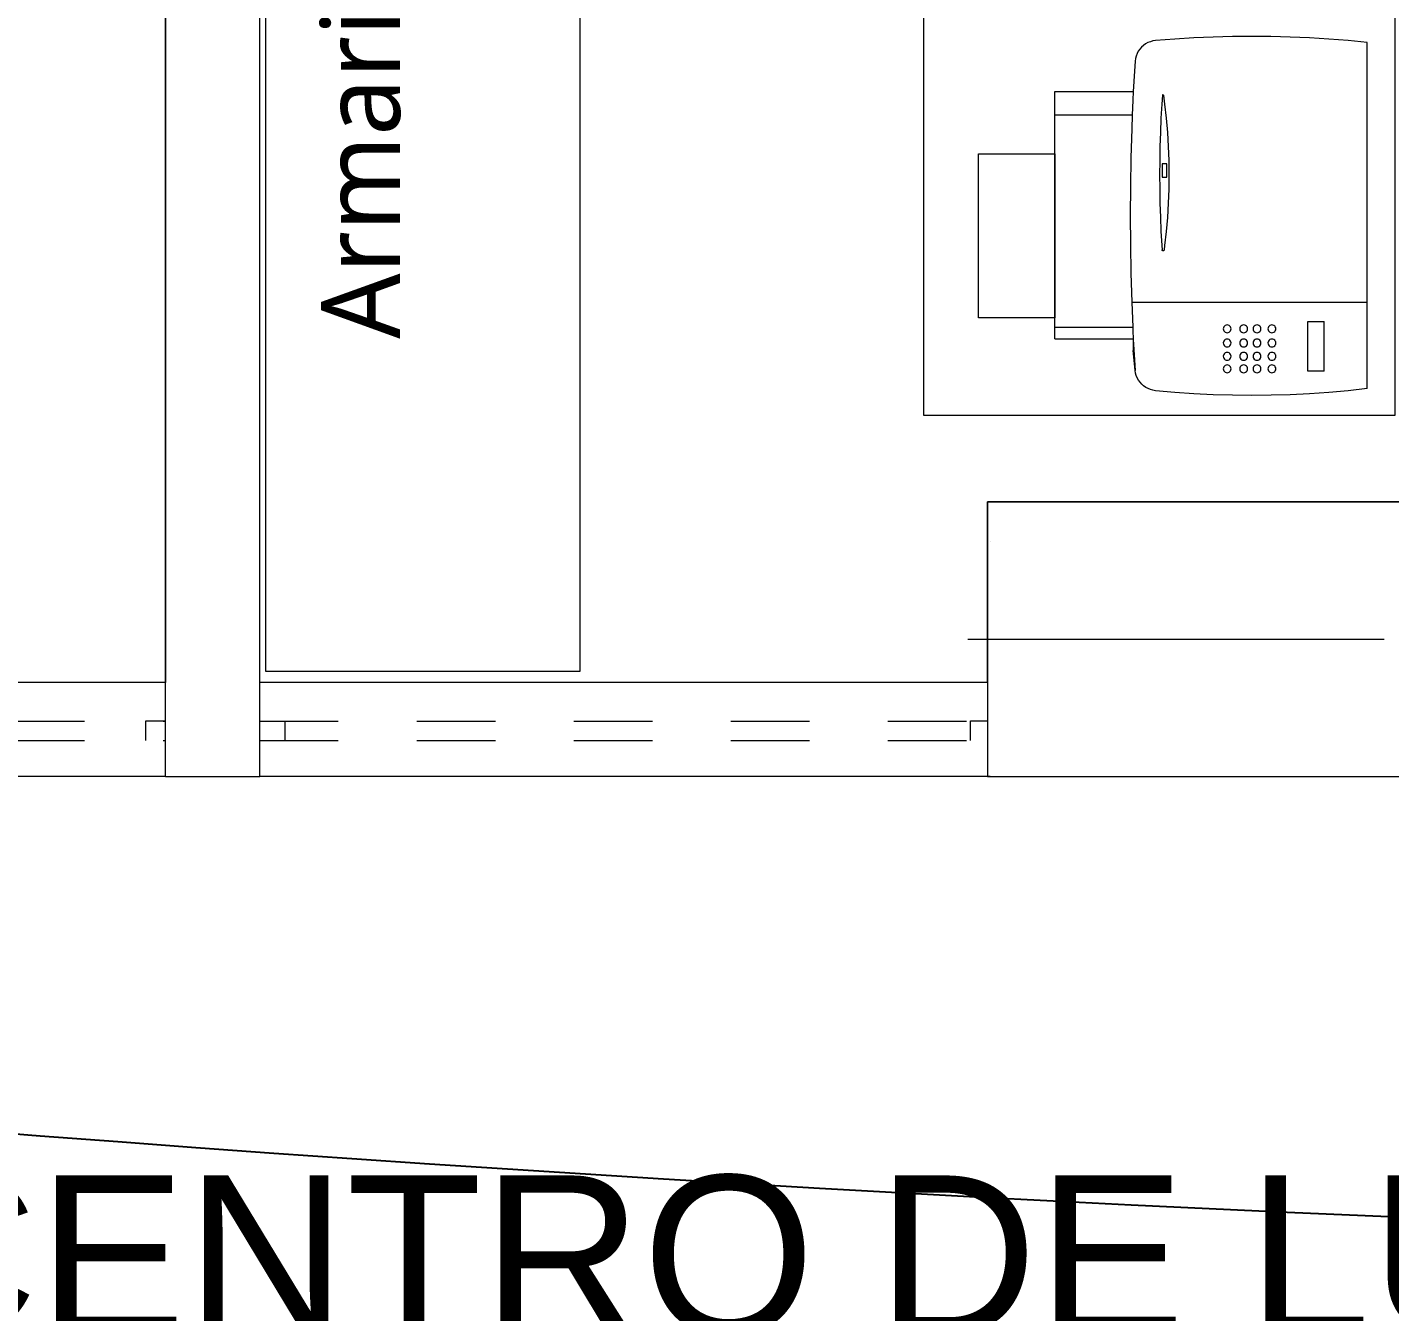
# Model space of a CAD drawing. Header units: metres. Extents: x -17 to 101, y 0 to 79.
# Drawn here: x 9.546 to 11.281, y 22.152 to 23.789 of the extents above; entities that cross this region are included whole.
import ezdxf
from ezdxf import colors
from ezdxf.entities.mleader import LeaderData, LeaderLine
from ezdxf.math import Vec2, Vec3

# ---------------------------------------------------------------- set-up
doc = ezdxf.new("R2010")
doc.units = ezdxf.units.M
doc.linetypes.add('CONTINUA', pattern=[0])
doc.linetypes.add('DASHED2', pattern=[0.375, 0.25, -0.125])
doc.layers.add('ALUMBRADO', color=1, linetype='Continuous', lineweight=30)
doc.layers.add('Cotas varias El', color=253, linetype='Continuous', lineweight=13)
doc.styles.add('Generales', font='trebuc.ttf', dxfattribs={"height": 0.1})
doc.styles.add('Textos pisos', font='arial.ttf', dxfattribs={"height": 0.1})

# ---------------------------------------------------------------- blocks, each defined once
blk = doc.blocks.new('_DOTBLANK')
at = {"color": 0, "linetype": 'ByBlock'}
blk.add_line((-0.5, 0), (-1, 0), dxfattribs=at)
blk.add_circle((0, 0), 0.5, dxfattribs=at)

msp = doc.modelspace()

# ---------------------------------------------------------------- linework, layer by layer
at = {"layer": 'ALUMBRADO', "linetype": 'CONTINUA', "lineweight": 25}
msp.add_arc((13.4689, 73.0698), 50.8438, 263.01287, 277.36143, dxfattribs=at)
at = {"layer": 'Cotas varias El'}
for p, q in [((11.0069, 23.7736), (10.9824, 23.7717)), ((11.0314, 23.7752), (11.0069, 23.7736)), ((11.0559, 23.7762), (11.0314, 23.7752)), ((11.0805, 23.7769), (11.0559, 23.7762)), ((11.105, 23.7771), (11.0805, 23.7769)), ((11.1295, 23.7769), (11.105, 23.7771)), ((11.1541, 23.7762), (11.1295, 23.7769)), ((11.1786, 23.7752), (11.1541, 23.7762)), ((11.2031, 23.7736), (11.1786, 23.7752)), ((11.2276, 23.7717), (11.2031, 23.7736)), ((10.959, 23.7551), (10.9577, 23.752)), ((10.9605, 23.7581), (10.959, 23.7551)), ((10.9624, 23.7608), (10.9605, 23.7581)), ((10.9646, 23.7633), (10.9624, 23.7608)), ((10.9671, 23.7655), (10.9646, 23.7633)), ((10.9699, 23.7675), (10.9671, 23.7655)), ((10.9728, 23.7691), (10.9699, 23.7675)), ((10.9759, 23.7703), (10.9728, 23.7691)), ((10.9791, 23.7712), (10.9759, 23.7703)), ((10.9824, 23.7717), (10.9791, 23.7712)), ((11.252, 23.7693), (11.2276, 23.7717)), ((11.252, 23.4385), (11.252, 23.7693)), ((10.9564, 23.7455), (10.9556, 23.7326)), ((10.9569, 23.7488), (10.9564, 23.7455)), ((10.9577, 23.752), (10.9569, 23.7488)), ((10.9556, 23.7326), (10.9542, 23.7067)), ((10.8542, 23.6767), (10.8542, 23.7067)), ((10.8542, 23.7067), (10.9542, 23.7067)), ((10.9542, 23.7067), (10.9536, 23.6958)), ((10.9536, 23.6958), (10.9528, 23.6767)), ((10.9904, 23.6907), (10.9894, 23.6727)), ((10.9912, 23.702), (10.9904, 23.6907)), ((10.9913, 23.7023), (10.9912, 23.7021)), ((10.9912, 23.7021), (10.9912, 23.702)), ((10.9914, 23.7024), (10.9913, 23.7023)), ((10.9916, 23.7024), (10.9914, 23.7024)), ((10.9917, 23.7025), (10.9916, 23.7024)), ((10.9919, 23.7025), (10.9917, 23.7025)), ((10.992, 23.7025), (10.9919, 23.7025)), ((10.9922, 23.7024), (10.992, 23.7025)), ((10.9923, 23.7024), (10.9922, 23.7024)), ((10.9924, 23.7023), (10.9923, 23.7024)), ((10.9925, 23.7021), (10.9924, 23.7023)), ((10.9926, 23.702), (10.9925, 23.7021)), ((10.9926, 23.702), (10.9941, 23.6908)), ((10.9941, 23.6908), (10.9961, 23.6728)), ((10.8542, 23.6273), (10.8542, 23.6767)), ((10.9528, 23.6767), (10.8542, 23.6767)), ((10.9528, 23.6767), (10.9521, 23.6591)), ((10.9894, 23.6727), (10.9886, 23.6547)), ((10.9961, 23.6728), (10.9976, 23.6548)), ((10.9521, 23.6591), (10.951, 23.6223)), ((10.9886, 23.6547), (10.9881, 23.6367)), ((10.9976, 23.6548), (10.9987, 23.6368)), ((10.9881, 23.6367), (10.9878, 23.6187)), ((10.9987, 23.6368), (10.9994, 23.6188)), ((10.7572, 23.4183), (10.7572, 23.6273)), ((10.7572, 23.6273), (10.8241, 23.6273)), ((10.8241, 23.6273), (10.8542, 23.6273)), ((10.8542, 23.6273), (10.8542, 23.4183)), ((10.8542, 23.4183), (10.8542, 23.6273)), ((10.951, 23.6223), (10.9504, 23.5856)), ((10.9878, 23.6187), (10.9876, 23.6007)), ((10.9994, 23.6188), (10.9996, 23.6007)), ((10.9876, 23.6007), (10.9878, 23.5827)), ((10.991, 23.6146), (10.991, 23.5976)), ((10.997, 23.6146), (10.991, 23.6146)), ((10.997, 23.5976), (10.997, 23.6146)), ((10.9996, 23.6007), (10.9994, 23.5826)), ((10.9504, 23.5856), (10.9502, 23.5488)), ((10.9878, 23.5827), (10.9881, 23.5647)), ((10.991, 23.5976), (10.997, 23.5976)), ((10.9994, 23.5826), (10.9987, 23.5646)), ((10.9881, 23.5647), (10.9886, 23.5467)), ((10.9987, 23.5646), (10.9976, 23.5465)), ((10.9502, 23.5488), (10.9504, 23.512)), ((10.9886, 23.5467), (10.9894, 23.5287)), ((10.9976, 23.5465), (10.9961, 23.5285)), ((10.9504, 23.512), (10.951, 23.4752)), ((10.9894, 23.5287), (10.9904, 23.5107)), ((10.9961, 23.5285), (10.9941, 23.5106)), ((10.9904, 23.5107), (10.9908, 23.505)), ((10.9909, 23.5046), (10.9908, 23.505)), ((10.991, 23.5043), (10.9909, 23.5046)), ((10.9912, 23.5041), (10.991, 23.5043)), ((10.9915, 23.5039), (10.9912, 23.5041)), ((10.9918, 23.5038), (10.9915, 23.5039)), ((10.9922, 23.5038), (10.9918, 23.5038)), ((10.9925, 23.5038), (10.9922, 23.5038)), ((10.9928, 23.504), (10.9925, 23.5038)), ((10.993, 23.5042), (10.9928, 23.504)), ((10.9932, 23.5045), (10.993, 23.5042)), ((10.9933, 23.5048), (10.9932, 23.5045)), ((10.9941, 23.5106), (10.9933, 23.5051)), ((10.9933, 23.5051), (10.9933, 23.5048)), ((10.951, 23.4752), (10.9521, 23.4385)), ((10.9521, 23.4385), (11.252, 23.4385)), ((10.9521, 23.4385), (10.9534, 23.4067)), ((11.252, 23.3283), (11.252, 23.4385)), ((10.8241, 23.4183), (10.7572, 23.4183)), ((10.8542, 23.4183), (10.8241, 23.4183)), ((10.8542, 23.4067), (10.8542, 23.4183)), ((11.0702, 23.4079), (11.0694, 23.4069)), ((11.0712, 23.4087), (11.0702, 23.4079)), ((11.0724, 23.4092), (11.0712, 23.4087)), ((11.0737, 23.4094), (11.0724, 23.4092)), ((11.075, 23.4092), (11.0737, 23.4094)), ((11.0762, 23.4087), (11.075, 23.4092)), ((11.0772, 23.4079), (11.0762, 23.4087)), ((11.078, 23.4069), (11.0772, 23.4079)), ((11.0912, 23.4079), (11.0904, 23.4069)), ((11.0922, 23.4087), (11.0912, 23.4079)), ((11.0934, 23.4092), (11.0922, 23.4087)), ((11.0947, 23.4094), (11.0934, 23.4092)), ((11.096, 23.4092), (11.0947, 23.4094)), ((11.0972, 23.4087), (11.096, 23.4092)), ((11.0982, 23.4079), (11.0972, 23.4087)), ((11.099, 23.4069), (11.0982, 23.4079)), ((11.1082, 23.4079), (11.1074, 23.4069)), ((11.1092, 23.4087), (11.1082, 23.4079)), ((11.1104, 23.4092), (11.1092, 23.4087)), ((11.1117, 23.4094), (11.1104, 23.4092)), ((11.113, 23.4092), (11.1117, 23.4094)), ((11.1142, 23.4087), (11.113, 23.4092)), ((11.1152, 23.4079), (11.1142, 23.4087)), ((11.116, 23.4069), (11.1152, 23.4079)), ((11.1272, 23.4079), (11.1264, 23.4069)), ((11.1282, 23.4087), (11.1272, 23.4079)), ((11.1294, 23.4092), (11.1282, 23.4087)), ((11.1307, 23.4094), (11.1294, 23.4092)), ((11.132, 23.4092), (11.1307, 23.4094)), ((11.1332, 23.4087), (11.132, 23.4092)), ((11.1342, 23.4079), (11.1332, 23.4087)), ((11.135, 23.4069), (11.1342, 23.4079)), ((11.1763, 23.4137), (11.1973, 23.4137)), ((11.1763, 23.3507), (11.1763, 23.4137)), ((11.1973, 23.3507), (11.1973, 23.4137)), ((10.8542, 23.4067), (10.9534, 23.4067)), ((10.8542, 23.3917), (10.8542, 23.4067)), ((10.8542, 23.3917), (10.9542, 23.3917)), ((10.9534, 23.4067), (10.9536, 23.4017)), ((10.9536, 23.4017), (10.9542, 23.3917)), ((10.9542, 23.3917), (10.9542, 23.3908)), ((10.9542, 23.3908), (10.9542, 23.3767)), ((10.9542, 23.3908), (10.9556, 23.365)), ((11.0689, 23.4057), (11.0687, 23.4044)), ((11.0687, 23.4044), (11.0689, 23.4031)), ((11.0694, 23.4069), (11.0689, 23.4057)), ((11.0689, 23.4031), (11.0694, 23.4019)), ((11.0694, 23.4019), (11.0702, 23.4009)), ((11.0702, 23.4009), (11.0712, 23.4001)), ((11.0712, 23.3907), (11.0702, 23.3899)), ((11.0712, 23.4001), (11.0724, 23.3996)), ((11.0724, 23.3912), (11.0712, 23.3907)), ((11.0724, 23.3996), (11.0737, 23.3994)), ((11.0737, 23.3914), (11.0724, 23.3912)), ((11.0737, 23.3994), (11.075, 23.3996)), ((11.075, 23.3912), (11.0737, 23.3914)), ((11.075, 23.3996), (11.0762, 23.4001)), ((11.0762, 23.3907), (11.075, 23.3912)), ((11.0762, 23.4001), (11.0772, 23.4009)), ((11.0772, 23.3899), (11.0762, 23.3907)), ((11.0772, 23.4009), (11.078, 23.4019)), ((11.0785, 23.4057), (11.078, 23.4069)), ((11.078, 23.4019), (11.0785, 23.4031)), ((11.0787, 23.4044), (11.0785, 23.4057)), ((11.0785, 23.4031), (11.0787, 23.4044)), ((11.0899, 23.4057), (11.0897, 23.4044)), ((11.0897, 23.4044), (11.0899, 23.4031)), ((11.0904, 23.4069), (11.0899, 23.4057)), ((11.0899, 23.4031), (11.0904, 23.4019)), ((11.0904, 23.4019), (11.0912, 23.4009)), ((11.0912, 23.4009), (11.0922, 23.4001)), ((11.0922, 23.3907), (11.0912, 23.3899)), ((11.0922, 23.4001), (11.0934, 23.3996)), ((11.0934, 23.3912), (11.0922, 23.3907)), ((11.0934, 23.3996), (11.0947, 23.3994)), ((11.0947, 23.3914), (11.0934, 23.3912)), ((11.0947, 23.3994), (11.096, 23.3996)), ((11.096, 23.3912), (11.0947, 23.3914)), ((11.096, 23.3996), (11.0972, 23.4001)), ((11.0972, 23.3907), (11.096, 23.3912)), ((11.0972, 23.4001), (11.0982, 23.4009)), ((11.0982, 23.3899), (11.0972, 23.3907)), ((11.0982, 23.4009), (11.099, 23.4019)), ((11.0995, 23.4057), (11.099, 23.4069)), ((11.099, 23.4019), (11.0995, 23.4031)), ((11.0997, 23.4044), (11.0995, 23.4057)), ((11.0995, 23.4031), (11.0997, 23.4044)), ((11.1069, 23.4057), (11.1067, 23.4044)), ((11.1067, 23.4044), (11.1069, 23.4031)), ((11.1074, 23.4069), (11.1069, 23.4057)), ((11.1069, 23.4031), (11.1074, 23.4019)), ((11.1074, 23.4019), (11.1082, 23.4009)), ((11.1082, 23.4009), (11.1092, 23.4001)), ((11.1092, 23.3907), (11.1082, 23.3899)), ((11.1092, 23.4001), (11.1104, 23.3996)), ((11.1104, 23.3912), (11.1092, 23.3907)), ((11.1104, 23.3996), (11.1117, 23.3994)), ((11.1117, 23.3914), (11.1104, 23.3912)), ((11.1117, 23.3994), (11.113, 23.3996)), ((11.113, 23.3912), (11.1117, 23.3914)), ((11.113, 23.3996), (11.1142, 23.4001)), ((11.1142, 23.3907), (11.113, 23.3912)), ((11.1142, 23.4001), (11.1152, 23.4009)), ((11.1152, 23.3899), (11.1142, 23.3907)), ((11.1152, 23.4009), (11.116, 23.4019)), ((11.1165, 23.4057), (11.116, 23.4069)), ((11.116, 23.4019), (11.1165, 23.4031)), ((11.1167, 23.4044), (11.1165, 23.4057)), ((11.1165, 23.4031), (11.1167, 23.4044)), ((11.1259, 23.4057), (11.1257, 23.4044)), ((11.1257, 23.4044), (11.1259, 23.4031)), ((11.1264, 23.4069), (11.1259, 23.4057)), ((11.1259, 23.4031), (11.1264, 23.4019)), ((11.1264, 23.4019), (11.1272, 23.4009)), ((11.1272, 23.4009), (11.1282, 23.4001)), ((11.1282, 23.3907), (11.1272, 23.3899)), ((11.1282, 23.4001), (11.1294, 23.3996)), ((11.1294, 23.3912), (11.1282, 23.3907)), ((11.1294, 23.3996), (11.1307, 23.3994)), ((11.1307, 23.3914), (11.1294, 23.3912)), ((11.1307, 23.3994), (11.132, 23.3996)), ((11.132, 23.3912), (11.1307, 23.3914)), ((11.132, 23.3996), (11.1332, 23.4001)), ((11.1332, 23.3907), (11.132, 23.3912)), ((11.1332, 23.4001), (11.1342, 23.4009)), ((11.1342, 23.3899), (11.1332, 23.3907)), ((11.1342, 23.4009), (11.135, 23.4019)), ((11.1355, 23.4057), (11.135, 23.4069)), ((11.135, 23.4019), (11.1355, 23.4031)), ((11.1357, 23.4044), (11.1355, 23.4057)), ((11.1355, 23.4031), (11.1357, 23.4044)), ((10.9565, 23.3513), (10.9542, 23.3767)), ((11.0689, 23.3877), (11.0687, 23.3864)), ((11.0687, 23.3864), (11.0689, 23.3851)), ((11.0694, 23.3889), (11.0689, 23.3877)), ((11.0689, 23.3851), (11.0694, 23.3839)), ((11.0702, 23.3899), (11.0694, 23.3889)), ((11.0694, 23.3839), (11.0702, 23.3829)), ((11.0702, 23.3829), (11.0712, 23.3821)), ((11.0712, 23.3737), (11.0702, 23.3729)), ((11.0712, 23.3821), (11.0724, 23.3816)), ((11.0724, 23.3742), (11.0712, 23.3737)), ((11.0724, 23.3816), (11.0737, 23.3814)), ((11.0737, 23.3744), (11.0724, 23.3742)), ((11.0737, 23.3814), (11.075, 23.3816)), ((11.075, 23.3742), (11.0737, 23.3744)), ((11.075, 23.3816), (11.0762, 23.3821)), ((11.0762, 23.3737), (11.075, 23.3742)), ((11.0762, 23.3821), (11.0772, 23.3829)), ((11.0772, 23.3729), (11.0762, 23.3737)), ((11.078, 23.3889), (11.0772, 23.3899)), ((11.0772, 23.3829), (11.078, 23.3839)), ((11.0785, 23.3877), (11.078, 23.3889)), ((11.078, 23.3839), (11.0785, 23.3851)), ((11.0787, 23.3864), (11.0785, 23.3877)), ((11.0785, 23.3851), (11.0787, 23.3864)), ((11.0899, 23.3877), (11.0897, 23.3864)), ((11.0897, 23.3864), (11.0899, 23.3851)), ((11.0904, 23.3889), (11.0899, 23.3877)), ((11.0899, 23.3851), (11.0904, 23.3839)), ((11.0912, 23.3899), (11.0904, 23.3889)), ((11.0904, 23.3839), (11.0912, 23.3829)), ((11.0912, 23.3829), (11.0922, 23.3821)), ((11.0922, 23.3737), (11.0912, 23.3729)), ((11.0922, 23.3821), (11.0934, 23.3816)), ((11.0934, 23.3742), (11.0922, 23.3737)), ((11.0934, 23.3816), (11.0947, 23.3814)), ((11.0947, 23.3744), (11.0934, 23.3742)), ((11.0947, 23.3814), (11.096, 23.3816)), ((11.096, 23.3742), (11.0947, 23.3744)), ((11.096, 23.3816), (11.0972, 23.3821)), ((11.0972, 23.3737), (11.096, 23.3742)), ((11.0972, 23.3821), (11.0982, 23.3829)), ((11.0982, 23.3729), (11.0972, 23.3737)), ((11.099, 23.3889), (11.0982, 23.3899)), ((11.0982, 23.3829), (11.099, 23.3839)), ((11.0995, 23.3877), (11.099, 23.3889)), ((11.099, 23.3839), (11.0995, 23.3851)), ((11.0997, 23.3864), (11.0995, 23.3877)), ((11.0995, 23.3851), (11.0997, 23.3864)), ((11.1069, 23.3877), (11.1067, 23.3864)), ((11.1067, 23.3864), (11.1069, 23.3851)), ((11.1074, 23.3889), (11.1069, 23.3877)), ((11.1069, 23.3851), (11.1074, 23.3839)), ((11.1082, 23.3899), (11.1074, 23.3889)), ((11.1074, 23.3839), (11.1082, 23.3829)), ((11.1082, 23.3829), (11.1092, 23.3821)), ((11.1092, 23.3737), (11.1082, 23.3729)), ((11.1092, 23.3821), (11.1104, 23.3816)), ((11.1104, 23.3742), (11.1092, 23.3737)), ((11.1104, 23.3816), (11.1117, 23.3814)), ((11.1117, 23.3744), (11.1104, 23.3742)), ((11.1117, 23.3814), (11.113, 23.3816)), ((11.113, 23.3742), (11.1117, 23.3744)), ((11.113, 23.3816), (11.1142, 23.3821)), ((11.1142, 23.3737), (11.113, 23.3742)), ((11.1142, 23.3821), (11.1152, 23.3829)), ((11.1152, 23.3729), (11.1142, 23.3737)), ((11.116, 23.3889), (11.1152, 23.3899)), ((11.1152, 23.3829), (11.116, 23.3839)), ((11.1165, 23.3877), (11.116, 23.3889)), ((11.116, 23.3839), (11.1165, 23.3851)), ((11.1167, 23.3864), (11.1165, 23.3877)), ((11.1165, 23.3851), (11.1167, 23.3864)), ((11.1259, 23.3877), (11.1257, 23.3864)), ((11.1257, 23.3864), (11.1259, 23.3851)), ((11.1264, 23.3889), (11.1259, 23.3877)), ((11.1259, 23.3851), (11.1264, 23.3839)), ((11.1272, 23.3899), (11.1264, 23.3889)), ((11.1264, 23.3839), (11.1272, 23.3829)), ((11.1272, 23.3829), (11.1282, 23.3821)), ((11.1282, 23.3737), (11.1272, 23.3729)), ((11.1282, 23.3821), (11.1294, 23.3816)), ((11.1294, 23.3742), (11.1282, 23.3737)), ((11.1294, 23.3816), (11.1307, 23.3814)), ((11.1307, 23.3744), (11.1294, 23.3742)), ((11.1307, 23.3814), (11.132, 23.3816)), ((11.132, 23.3742), (11.1307, 23.3744)), ((11.132, 23.3816), (11.1332, 23.3821)), ((11.1332, 23.3737), (11.132, 23.3742)), ((11.1332, 23.3821), (11.1342, 23.3829)), ((11.1342, 23.3729), (11.1332, 23.3737)), ((11.135, 23.3889), (11.1342, 23.3899)), ((11.1342, 23.3829), (11.135, 23.3839)), ((11.1355, 23.3877), (11.135, 23.3889)), ((11.135, 23.3839), (11.1355, 23.3851)), ((11.1357, 23.3864), (11.1355, 23.3877)), ((11.1355, 23.3851), (11.1357, 23.3864)), ((10.9556, 23.365), (10.9565, 23.3513)), ((11.0689, 23.3707), (11.0687, 23.3694)), ((11.0687, 23.3694), (11.0689, 23.3681)), ((11.0694, 23.3719), (11.0689, 23.3707)), ((11.0689, 23.3681), (11.0694, 23.3669)), ((11.0694, 23.3559), (11.0689, 23.3547)), ((11.0702, 23.3729), (11.0694, 23.3719)), ((11.0694, 23.3669), (11.0702, 23.3659)), ((11.0702, 23.3569), (11.0694, 23.3559)), ((11.0702, 23.3659), (11.0712, 23.3651)), ((11.0712, 23.3577), (11.0702, 23.3569)), ((11.0712, 23.3651), (11.0724, 23.3646)), ((11.0724, 23.3582), (11.0712, 23.3577)), ((11.0724, 23.3646), (11.0737, 23.3644)), ((11.0737, 23.3584), (11.0724, 23.3582)), ((11.0737, 23.3644), (11.075, 23.3646)), ((11.075, 23.3582), (11.0737, 23.3584)), ((11.075, 23.3646), (11.0762, 23.3651)), ((11.0762, 23.3577), (11.075, 23.3582)), ((11.0762, 23.3651), (11.0772, 23.3659)), ((11.0772, 23.3569), (11.0762, 23.3577)), ((11.078, 23.3719), (11.0772, 23.3729)), ((11.0772, 23.3659), (11.078, 23.3669)), ((11.078, 23.3559), (11.0772, 23.3569)), ((11.0785, 23.3707), (11.078, 23.3719)), ((11.078, 23.3669), (11.0785, 23.3681)), ((11.0785, 23.3547), (11.078, 23.3559)), ((11.0787, 23.3694), (11.0785, 23.3707)), ((11.0785, 23.3681), (11.0787, 23.3694)), ((11.0899, 23.3707), (11.0897, 23.3694)), ((11.0897, 23.3694), (11.0899, 23.3681)), ((11.0904, 23.3719), (11.0899, 23.3707)), ((11.0899, 23.3681), (11.0904, 23.3669)), ((11.0904, 23.3559), (11.0899, 23.3547)), ((11.0912, 23.3729), (11.0904, 23.3719)), ((11.0904, 23.3669), (11.0912, 23.3659)), ((11.0912, 23.3569), (11.0904, 23.3559)), ((11.0912, 23.3659), (11.0922, 23.3651)), ((11.0922, 23.3577), (11.0912, 23.3569)), ((11.0922, 23.3651), (11.0934, 23.3646)), ((11.0934, 23.3582), (11.0922, 23.3577)), ((11.0934, 23.3646), (11.0947, 23.3644)), ((11.0947, 23.3584), (11.0934, 23.3582)), ((11.0947, 23.3644), (11.096, 23.3646)), ((11.096, 23.3582), (11.0947, 23.3584)), ((11.096, 23.3646), (11.0972, 23.3651)), ((11.0972, 23.3577), (11.096, 23.3582)), ((11.0972, 23.3651), (11.0982, 23.3659)), ((11.0982, 23.3569), (11.0972, 23.3577)), ((11.099, 23.3719), (11.0982, 23.3729)), ((11.0982, 23.3659), (11.099, 23.3669)), ((11.099, 23.3559), (11.0982, 23.3569)), ((11.0995, 23.3707), (11.099, 23.3719)), ((11.099, 23.3669), (11.0995, 23.3681)), ((11.0995, 23.3547), (11.099, 23.3559)), ((11.0997, 23.3694), (11.0995, 23.3707)), ((11.0995, 23.3681), (11.0997, 23.3694)), ((11.1069, 23.3707), (11.1067, 23.3694)), ((11.1067, 23.3694), (11.1069, 23.3681)), ((11.1074, 23.3719), (11.1069, 23.3707)), ((11.1069, 23.3681), (11.1074, 23.3669)), ((11.1074, 23.3559), (11.1069, 23.3547)), ((11.1082, 23.3729), (11.1074, 23.3719)), ((11.1074, 23.3669), (11.1082, 23.3659)), ((11.1082, 23.3569), (11.1074, 23.3559)), ((11.1082, 23.3659), (11.1092, 23.3651)), ((11.1092, 23.3577), (11.1082, 23.3569)), ((11.1092, 23.3651), (11.1104, 23.3646)), ((11.1104, 23.3582), (11.1092, 23.3577)), ((11.1104, 23.3646), (11.1117, 23.3644)), ((11.1117, 23.3584), (11.1104, 23.3582)), ((11.1117, 23.3644), (11.113, 23.3646)), ((11.113, 23.3582), (11.1117, 23.3584)), ((11.113, 23.3646), (11.1142, 23.3651)), ((11.1142, 23.3577), (11.113, 23.3582)), ((11.1142, 23.3651), (11.1152, 23.3659)), ((11.1152, 23.3569), (11.1142, 23.3577)), ((11.116, 23.3719), (11.1152, 23.3729)), ((11.1152, 23.3659), (11.116, 23.3669)), ((11.116, 23.3559), (11.1152, 23.3569)), ((11.1165, 23.3707), (11.116, 23.3719)), ((11.116, 23.3669), (11.1165, 23.3681)), ((11.1165, 23.3547), (11.116, 23.3559)), ((11.1167, 23.3694), (11.1165, 23.3707)), ((11.1165, 23.3681), (11.1167, 23.3694)), ((11.1259, 23.3707), (11.1257, 23.3694)), ((11.1257, 23.3694), (11.1259, 23.3681)), ((11.1264, 23.3719), (11.1259, 23.3707)), ((11.1259, 23.3681), (11.1264, 23.3669)), ((11.1264, 23.3559), (11.1259, 23.3547)), ((11.1272, 23.3729), (11.1264, 23.3719)), ((11.1264, 23.3669), (11.1272, 23.3659)), ((11.1272, 23.3569), (11.1264, 23.3559)), ((11.1272, 23.3659), (11.1282, 23.3651)), ((11.1282, 23.3577), (11.1272, 23.3569)), ((11.1282, 23.3651), (11.1294, 23.3646)), ((11.1294, 23.3582), (11.1282, 23.3577)), ((11.1294, 23.3646), (11.1307, 23.3644)), ((11.1307, 23.3584), (11.1294, 23.3582)), ((11.1307, 23.3644), (11.132, 23.3646)), ((11.132, 23.3582), (11.1307, 23.3584)), ((11.132, 23.3646), (11.1332, 23.3651)), ((11.1332, 23.3577), (11.132, 23.3582)), ((11.1332, 23.3651), (11.1342, 23.3659)), ((11.1342, 23.3569), (11.1332, 23.3577)), ((11.135, 23.3719), (11.1342, 23.3729)), ((11.1342, 23.3659), (11.135, 23.3669)), ((11.135, 23.3559), (11.1342, 23.3569)), ((11.1355, 23.3707), (11.135, 23.3719)), ((11.135, 23.3669), (11.1355, 23.3681)), ((11.1355, 23.3547), (11.135, 23.3559)), ((11.1357, 23.3694), (11.1355, 23.3707)), ((11.1355, 23.3681), (11.1357, 23.3694)), ((10.957, 23.3481), (10.9565, 23.3513)), ((10.9579, 23.3449), (10.957, 23.3481)), ((10.9592, 23.3419), (10.9579, 23.3449)), ((10.9608, 23.339), (10.9592, 23.3419)), ((10.9627, 23.3363), (10.9608, 23.339)), ((11.0689, 23.3547), (11.0687, 23.3534)), ((11.0687, 23.3534), (11.0689, 23.3521)), ((11.0689, 23.3521), (11.0694, 23.3509)), ((11.0694, 23.3509), (11.0702, 23.3499)), ((11.0702, 23.3499), (11.0712, 23.3491)), ((11.0712, 23.3491), (11.0724, 23.3486)), ((11.0724, 23.3486), (11.0737, 23.3484)), ((11.0737, 23.3484), (11.075, 23.3486)), ((11.075, 23.3486), (11.0762, 23.3491)), ((11.0762, 23.3491), (11.0772, 23.3499)), ((11.0772, 23.3499), (11.078, 23.3509)), ((11.078, 23.3509), (11.0785, 23.3521)), ((11.0787, 23.3534), (11.0785, 23.3547)), ((11.0785, 23.3521), (11.0787, 23.3534)), ((11.0899, 23.3547), (11.0897, 23.3534)), ((11.0897, 23.3534), (11.0899, 23.3521)), ((11.0899, 23.3521), (11.0904, 23.3509)), ((11.0904, 23.3509), (11.0912, 23.3499)), ((11.0912, 23.3499), (11.0922, 23.3491)), ((11.0922, 23.3491), (11.0934, 23.3486)), ((11.0934, 23.3486), (11.0947, 23.3484)), ((11.0947, 23.3484), (11.096, 23.3486)), ((11.096, 23.3486), (11.0972, 23.3491)), ((11.0972, 23.3491), (11.0982, 23.3499)), ((11.0982, 23.3499), (11.099, 23.3509)), ((11.099, 23.3509), (11.0995, 23.3521)), ((11.0997, 23.3534), (11.0995, 23.3547)), ((11.0995, 23.3521), (11.0997, 23.3534)), ((11.1069, 23.3547), (11.1067, 23.3534)), ((11.1067, 23.3534), (11.1069, 23.3521)), ((11.1069, 23.3521), (11.1074, 23.3509)), ((11.1074, 23.3509), (11.1082, 23.3499)), ((11.1082, 23.3499), (11.1092, 23.3491)), ((11.1092, 23.3491), (11.1104, 23.3486)), ((11.1104, 23.3486), (11.1117, 23.3484)), ((11.1117, 23.3484), (11.113, 23.3486)), ((11.113, 23.3486), (11.1142, 23.3491)), ((11.1142, 23.3491), (11.1152, 23.3499)), ((11.1152, 23.3499), (11.116, 23.3509)), ((11.116, 23.3509), (11.1165, 23.3521)), ((11.1167, 23.3534), (11.1165, 23.3547)), ((11.1165, 23.3521), (11.1167, 23.3534)), ((11.1259, 23.3547), (11.1257, 23.3534)), ((11.1257, 23.3534), (11.1259, 23.3521)), ((11.1259, 23.3521), (11.1264, 23.3509)), ((11.1264, 23.3509), (11.1272, 23.3499)), ((11.1272, 23.3499), (11.1282, 23.3491)), ((11.1282, 23.3491), (11.1294, 23.3486)), ((11.1294, 23.3486), (11.1307, 23.3484)), ((11.1307, 23.3484), (11.132, 23.3486)), ((11.132, 23.3486), (11.1332, 23.3491)), ((11.1332, 23.3491), (11.1342, 23.3499)), ((11.1342, 23.3499), (11.135, 23.3509)), ((11.135, 23.3509), (11.1355, 23.3521)), ((11.1357, 23.3534), (11.1355, 23.3547)), ((11.1355, 23.3521), (11.1357, 23.3534)), ((11.1973, 23.3507), (11.1763, 23.3507)), ((10.9649, 23.3339), (10.9627, 23.3363)), ((10.9673, 23.3317), (10.9649, 23.3339)), ((10.97, 23.3298), (10.9673, 23.3317)), ((10.9729, 23.3282), (10.97, 23.3298)), ((10.976, 23.327), (10.9729, 23.3282)), ((10.9792, 23.3261), (10.976, 23.327)), ((10.9824, 23.3256), (10.9792, 23.3261)), ((11.0069, 23.3234), (10.9824, 23.3256)), ((11.0314, 23.3217), (11.0069, 23.3234)), ((11.0559, 23.3204), (11.0314, 23.3217)), ((11.1786, 23.3217), (11.1541, 23.3204)), ((11.2031, 23.3234), (11.1786, 23.3217)), ((11.2276, 23.3256), (11.2031, 23.3234)), ((11.252, 23.3283), (11.2276, 23.3256)), ((11.0804, 23.3197), (11.0559, 23.3204)), ((11.105, 23.3195), (11.0804, 23.3197)), ((11.1296, 23.3197), (11.105, 23.3195)), ((11.1541, 23.3204), (11.1296, 23.3197)), ((9.7217, 22.8339), (9.8417, 22.8339))]:
    msp.add_line(p, q, dxfattribs=at)
at = {"layer": 'Cotas varias El', "linetype": 'Continuous'}
for p, q in [((10.7436, 23.0089), (11.2736, 23.0089)), ((9.7217, 22.9539), (7.1186, 22.9539)), ((10.7686, 22.9539), (9.8417, 22.9539)), ((9.6967, 22.8798), (9.6967, 22.9048)), ((9.6967, 22.9048), (9.7217, 22.9048)), ((9.8741, 22.8798), (9.8741, 22.9048)), ((10.7467, 22.8798), (10.7467, 22.9048)), ((10.7467, 22.9048), (10.7686, 22.9048)), ((9.7217, 22.8339), (7.1186, 22.8339)), ((10.7717, 22.8339), (9.8417, 22.8339))]:
    msp.add_line(p, q, dxfattribs=at)
at = {"layer": 'Cotas varias El', "linetype": 'DASHED2', "ltscale": 0.3}
for p, q in [((7.1186, 22.9047), (9.7217, 22.9047)), ((9.8417, 22.9047), (10.7686, 22.9047)), ((7.1186, 22.8797), (9.7217, 22.8797)), ((9.8417, 22.8797), (10.7686, 22.8797))]:
    msp.add_line(p, q, dxfattribs=at)
at = {"layer": 'Cotas varias El'}
for points in [[(9.8577, 26.4139), (9.8417, 24.7089), (9.7217, 24.7089), (9.7217, 22.9539), (8.1186, 22.9539), (8.1186, 22.9539), (7.1186, 22.9539), (7.1186, 23.0839), (7.1186, 23.0839), (7.1186, 23.1839), (6.6686, 23.1839), (6.6686, 26.4139), (9.8577, 26.4139)], [(10.6874, 23.2939), (10.6874, 24.7939), (11.2874, 24.7939), (11.2874, 23.2939), (10.6874, 23.2939)], [(9.7217, 22.8339), (9.7217, 24.7089)], [(9.8417, 22.8339), (9.8417, 24.7089)], [(9.8493, 22.9679), (9.8493, 24.1679), (10.2493, 24.1679), (10.2493, 22.9679), (9.8493, 22.9679)], [(10.7686, 22.9539), (10.7686, 23.1839), (11.8715, 23.1839), (11.8715, 22.8339)]]:
    msp.add_lwpolyline(points, dxfattribs=at)
at = {"layer": 'Cotas varias El', "linetype": 'Continuous'}
msp.add_lwpolyline([(10.7686, 22.8339), (11.8686, 22.8339), (11.8686, 23.1839), (10.7686, 23.1839)], close=True, dxfattribs=at)
msp.add_lwpolyline([(10.7717, 23.1339), (10.7717, 23.1339)], dxfattribs=at)

# ---------------------------------------------------------------- texts
at = {"layer": 'Cotas varias El', "insert": (9.9202, 23.8899), "char_height": 0.1, "attachment_point": 3, "rotation": 90, "style": 'Generales'}
msp.add_mtext_dynamic_manual_height_columns('Armario ', width=0.115, gutter_width=1, heights=[0.1165], dxfattribs=at)

# ---------------------------------------------------------------- leaders
at = {"layer": 'ALUMBRADO', "lineweight": 25}
ml = msp.add_multileader_mtext('Standard', dxfattribs=at)
ml.set_content('VIENE DEL CENTRO DE LUZ\\PSEGUNDO NIVEL', color=256, style='Textos pisos')
ml.set_leader_properties(color=6, linetype='Continuous', lineweight=0)
ml.set_arrow_properties(name='DOTBLANK')
ml.build(insert=Vec2(0, 0))
ml.multileader.update_dxf_attribs({"leader_type": 2, "text_left_attachment_type": 2, "dogleg_length": 1, "arrow_head_size": 0.3038})
ctx = ml.context
ctx.base_point, ctx.char_height, ctx.arrow_head_size, ctx.landing_gap_size, ctx.plane_origin = Vec3(7.6971, 22.022), 0.2025, 0.3038, 0.1013, Vec3(0.0933, 29.4186)
ctx.left_attachment = 2
notes = []
notes.append((ctx, [(0, (1, 1, 0), (6.1971, 22.022), (1, 0), 1.5, [(0, [(6.3836, 22.8689), (6.9855, 23.2498)], 0, [])])]))
ctx.mtext.insert, ctx.mtext.width, ctx.mtext.defined_height, ctx.mtext.line_spacing_style, ctx.mtext.flow_direction = Vec3(7.7984, 22.3257), 8.171214, 5.9882, 2, 5
for ctx, leaders in notes:
    for number, flags, end, landing, length, lines in leaders:
        leader = LeaderData()
        leader.index, (leader.has_last_leader_line, leader.has_dogleg_vector, leader.attachment_direction) = number, flags
        leader.last_leader_point, leader.dogleg_vector, leader.dogleg_length = Vec3(end), Vec3(landing), length
        for number, points, colour, breaks in lines:
            line = LeaderLine()
            line.index, line.vertices, line.color, line.breaks = number, Vec3.list(points), colors.encode_raw_color(colour), breaks
            leader.lines.append(line)
        ctx.leaders.append(leader)

doc.saveas('drawing.dxf')
